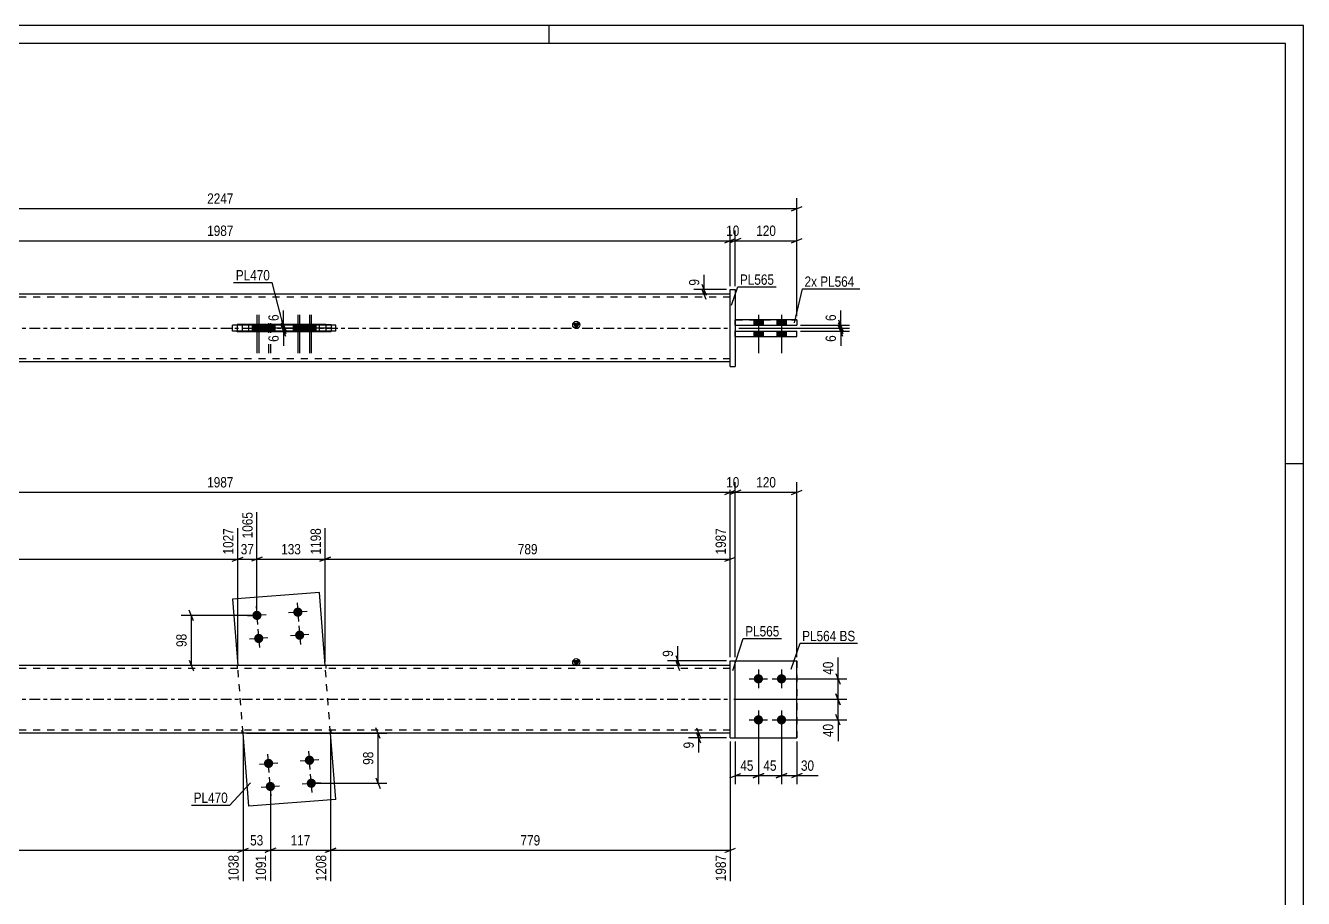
# Model space of a CAD drawing. Header units: millimetres. Extents: x 0 to 594, y 0 to 420.
# Drawn here: x 238.2 to 594, y 177.1 to 420 of the extents above; entities that cross this region are included whole.
import ezdxf

# ---------------------------------------------------------------- set-up
doc = ezdxf.new("R2010")
doc.units = ezdxf.units.MM
doc.linetypes.add('DXK_LINE_DOT2', pattern=[3.9198, 1.9599, -1.9599])
doc.linetypes.add('DXK_LINE_DOT3', pattern=[5.9187, 2.979, -0.9799, 0.9799, -0.9799])
doc.styles.add('Arial Narrow', font='ARIALN.TTF', dxfattribs={"height": 0.2})

# ---------------------------------------------------------------- blocks, each defined once
blk = doc.blocks.new('Unknown-585637034-1129')
at = {"color": 5, "linetype": 'Continuous'}
for p, q in [((594, 420), (0, 420)), ((384, 415), (384, 420)), ((594, 0), (594, 420)), ((589, 415), (5, 415)), ((589, 5), (589, 415)), ((594, 298), (589, 298))]:
    blk.add_line(p, q, dxfattribs=at)
blk = doc.blocks.new('Bolt-585637034-1959 - 1945')
at = {"linetype": 'Continuous'}
for points in [[(303.92, 255.93, -1), (301.36, 255.73, -1)], [(315.32, 256.83, -1), (312.75, 256.62, -1)], [(304.43, 249.52, -1), (301.86, 249.32, -1)], [(315.82, 250.42, -1), (313.26, 250.22, -1)]]:
    blk.add_hatch(color=1, dxfattribs=at).paths.add_polyline_path(points)
at = {"color": 1, "linetype": 'Continuous'}
for p, q in [((302.44, 258.39), (302.84, 253.27)), ((316.6, 256.93), (311.47, 256.52)), ((313.83, 259.29), (314.24, 254.16)), ((305.21, 256.03), (300.08, 255.63)), ((314.34, 252.88), (314.74, 247.75)), ((305.71, 249.62), (300.58, 249.22)), ((302.94, 251.98), (303.35, 246.86)), ((317.1, 250.52), (311.98, 250.11))]:
    blk.add_line(p, q, dxfattribs=at)
blk = doc.blocks.new('Part-585637034-1951 - 1945')
at = {"linetype": 'Continuous'}
blk.add_hatch(color=2, dxfattribs=at).paths.add_polyline_path([(391.55, 241.9), (390.75, 243.3), (392.35, 243.3)])
at = {"color": 2, "linetype": 'Continuous'}
for p, q in [((391.55, 241.9), (390.75, 243.3)), ((390.75, 243.3), (392.35, 243.3)), ((392.35, 243.3), (391.55, 241.9)), ((434.4, 241.9), (150.51, 241.9)), ((434.4, 223.04), (150.51, 223.04))]:
    blk.add_line(p, q, dxfattribs=at)
at = {"color": 7, "linetype": 'DXK_LINE_DOT2'}
for p, q in [((150.51, 241.9), (150.51, 223.04)), ((434.4, 241.04), (150.51, 241.04)), ((297.15, 241.9), (297.15, 241.04)), ((321.86, 241.9), (321.86, 241.04)), ((434.4, 223.04), (434.4, 241.9)), ((434.4, 223.9), (150.51, 223.9)), ((298.56, 223.04), (298.56, 223.9)), ((323.27, 223.04), (323.27, 223.9))]:
    blk.add_line(p, q, dxfattribs=at)
at = {"color": 7, "linetype": 'DXK_LINE_DOT3'}
blk.add_line((150.51, 232.47), (434.4, 232.47), dxfattribs=at)
at = {"color": 2, "linetype": 'Continuous'}
blk.add_circle((391.55, 242.8), 1, dxfattribs=at)
blk = doc.blocks.new('Part-585637034-1956 - 1945')
at = {"color": 2, "linetype": 'Continuous'}
for p, q in [((435.83, 243.18), (452.98, 243.18)), ((452.98, 243.18), (452.98, 243.18)), ((452.98, 221.76), (452.98, 243.18)), ((435.83, 221.76), (452.98, 221.76))]:
    blk.add_line(p, q, dxfattribs=at)
at = {"color": 7, "linetype": 'DXK_LINE_DOT2'}
for p, q in [((435.83, 243.18), (452.98, 243.18)), ((435.83, 221.76), (435.83, 243.18)), ((452.98, 243.18), (452.98, 243.18)), ((435.83, 221.76), (435.83, 221.76)), ((435.83, 221.76), (452.98, 221.76))]:
    blk.add_line(p, q, dxfattribs=at)
blk = doc.blocks.new('Bolt-585637034-1958 - 1945')
at = {"linetype": 'Continuous'}
for points in [[(304.6, 214.52, -1), (307.16, 214.73, -1)], [(315.99, 215.42, -1), (318.56, 215.62, -1)], [(316.5, 209.01, -1), (319.06, 209.21, -1)], [(305.1, 208.12, -1), (307.67, 208.32, -1)]]:
    blk.add_hatch(color=1, dxfattribs=at).paths.add_polyline_path(points)
at = {"color": 1, "linetype": 'Continuous'}
for p, q in [((306.08, 212.06), (305.68, 217.19)), ((317.48, 212.96), (317.07, 218.08)), ((303.32, 214.42), (308.44, 214.83)), ((314.71, 215.32), (319.84, 215.72)), ((306.59, 205.65), (306.18, 210.78)), ((317.98, 206.55), (317.58, 211.67)), ((303.82, 208.01), (308.95, 208.42)), ((315.21, 208.91), (320.34, 209.31))]:
    blk.add_line(p, q, dxfattribs=at)
blk = doc.blocks.new('Bolt-585637034-1961 - 1945')
at = {"linetype": 'Continuous'}
for points in [[(442.26, 239.47), (442.53, 239.44), (442.79, 239.36), (443.02, 239.22), (443.22, 239.04), (443.38, 238.83), (443.48, 238.58), (443.54, 238.32), (443.54, 238.05), (443.48, 237.79), (443.38, 237.54), (443.22, 237.32), (443.02, 237.14), (442.79, 237.01), (442.53, 236.93), (442.26, 236.9), (441.99, 236.93), (441.74, 237.01), (441.51, 237.14), (441.31, 237.32), (441.15, 237.54), (441.04, 237.79), (440.98, 238.05), (440.98, 238.32), (441.04, 238.58), (441.15, 238.83), (441.31, 239.04), (441.51, 239.22), (441.74, 239.36), (441.99, 239.44)], [(448.69, 239.47), (448.96, 239.44), (449.21, 239.36), (449.45, 239.22), (449.65, 239.04), (449.8, 238.83), (449.91, 238.58), (449.97, 238.32), (449.97, 238.05), (449.91, 237.79), (449.8, 237.54), (449.65, 237.32), (449.45, 237.14), (449.21, 237.01), (448.96, 236.93), (448.69, 236.9), (448.42, 236.93), (448.17, 237.01), (447.93, 237.14), (447.74, 237.32), (447.58, 237.54), (447.47, 237.79), (447.41, 238.05), (447.41, 238.32), (447.47, 238.58), (447.58, 238.83), (447.74, 239.04), (447.93, 239.22), (448.17, 239.36), (448.42, 239.44)], [(442.26, 228.04), (442.53, 228.01), (442.79, 227.93), (443.02, 227.8), (443.22, 227.62), (443.38, 227.4), (443.48, 227.15), (443.54, 226.89), (443.54, 226.62), (443.48, 226.36), (443.38, 226.11), (443.22, 225.9), (443.02, 225.72), (442.79, 225.58), (442.53, 225.5), (442.26, 225.47), (441.99, 225.5), (441.74, 225.58), (441.51, 225.72), (441.31, 225.9), (441.15, 226.11), (441.04, 226.36), (440.98, 226.62), (440.98, 226.89), (441.04, 227.15), (441.15, 227.4), (441.31, 227.62), (441.51, 227.8), (441.74, 227.93), (441.99, 228.01)], [(448.69, 228.04), (448.96, 228.01), (449.21, 227.93), (449.45, 227.8), (449.65, 227.62), (449.8, 227.4), (449.91, 227.15), (449.97, 226.89), (449.97, 226.62), (449.91, 226.36), (449.8, 226.11), (449.65, 225.9), (449.45, 225.72), (449.21, 225.58), (448.96, 225.5), (448.69, 225.47), (448.42, 225.5), (448.17, 225.58), (447.93, 225.72), (447.74, 225.9), (447.58, 226.11), (447.47, 226.36), (447.41, 226.62), (447.41, 226.89), (447.47, 227.15), (447.58, 227.4), (447.74, 227.62), (447.93, 227.8), (448.17, 227.93), (448.42, 228.01)]]:
    blk.add_hatch(color=1, dxfattribs=at).paths.add_polyline_path(points)
at = {"color": 1, "linetype": 'Continuous'}
for p, q in [((442.26, 240.76), (442.26, 235.61)), ((448.69, 240.76), (448.69, 235.61)), ((439.69, 238.18), (444.83, 238.18)), ((446.12, 238.18), (451.26, 238.18)), ((442.26, 229.33), (442.26, 224.18)), ((448.69, 229.33), (448.69, 224.18)), ((439.69, 226.76), (444.83, 226.76)), ((446.12, 226.76), (451.26, 226.76))]:
    blk.add_line(p, q, dxfattribs=at)
blk = doc.blocks.new('Part-585637034-1966 - 1945')
at = {"color": 2, "linetype": 'Continuous'}
for p, q in [((320.05, 262.21), (295.84, 260.31)), ((295.84, 260.31), (297.29, 241.9)), ((321.65, 241.9), (320.05, 262.21)), ((300.37, 202.73), (298.77, 223.04)), ((324.58, 204.63), (323.13, 223.04)), ((324.58, 204.63), (300.37, 202.73))]:
    blk.add_line(p, q, dxfattribs=at)
at = {"color": 7, "linetype": 'DXK_LINE_DOT2'}
for p, q in [((298.77, 223.04), (297.29, 241.9)), ((323.13, 223.04), (321.65, 241.9))]:
    blk.add_line(p, q, dxfattribs=at)
blk = doc.blocks.new('Part-585637034-1986 - 1945')
at = {"color": 2, "linetype": 'Continuous'}
for p, q in [((434.4, 243.18), (435.83, 243.18)), ((434.4, 221.76), (434.4, 243.18)), ((435.83, 221.76), (435.83, 243.18)), ((434.4, 221.76), (434.4, 221.76)), ((434.4, 221.76), (435.83, 221.76))]:
    blk.add_line(p, q, dxfattribs=at)
at = {"color": 7, "linetype": 'DXK_LINE_DOT2'}
for p, q in [((434.4, 243.18), (435.83, 243.18)), ((434.4, 221.76), (435.83, 221.76))]:
    blk.add_line(p, q, dxfattribs=at)
blk = doc.blocks.new('Part-585637034-1992 - 1945')
at = {"color": 7, "linetype": 'DXK_LINE_DOT2'}
for p, q in [((435.83, 243.18), (452.98, 243.18)), ((435.83, 221.76), (435.83, 243.18)), ((435.83, 243.18), (452.98, 243.18)), ((452.98, 243.18), (452.98, 243.18)), ((452.98, 243.18), (452.98, 221.76)), ((435.83, 221.76), (435.83, 221.76)), ((435.83, 221.76), (452.98, 221.76)), ((435.83, 221.76), (452.98, 221.76))]:
    blk.add_line(p, q, dxfattribs=at)
blk = doc.blocks.new('Bolt-585637034-2427 - 2414')
at = {"linetype": 'Continuous'}
for points in [[(303.93, 336.64), (301.36, 336.64), (301.36, 334.93), (303.93, 334.93)], [(304.43, 336.64), (301.86, 336.64), (301.86, 334.93), (304.43, 334.93)], [(315.32, 336.64), (312.75, 336.64), (312.75, 334.93), (315.32, 334.93)], [(315.83, 336.64), (313.25, 336.64), (313.25, 334.93), (315.83, 334.93)]]:
    blk.add_hatch(color=1, dxfattribs=at).paths.add_polyline_path(points)
at = {"color": 1, "linetype": 'Continuous'}
for p, q in [((302.64, 339.5), (302.64, 328.78)), ((303.15, 339.5), (303.15, 328.78)), ((314.04, 339.5), (314.04, 328.78)), ((314.54, 339.5), (314.54, 328.78)), ((301.36, 336.64), (301.36, 334.93)), ((301.86, 336.64), (301.86, 334.93)), ((303.93, 336.64), (303.93, 334.93)), ((304.43, 336.64), (304.43, 334.93)), ((312.75, 336.64), (312.75, 334.93)), ((313.25, 336.64), (313.25, 334.93)), ((315.32, 336.64), (315.32, 334.93)), ((315.83, 336.64), (315.83, 334.93))]:
    blk.add_line(p, q, dxfattribs=at)
blk = doc.blocks.new('Part-585637034-2437 - 2414')
at = {"linetype": 'Continuous'}
blk.add_hatch(color=2, dxfattribs=at).paths.add_polyline_path([(391.55, 335.78), (390.75, 337.18), (392.35, 337.18)])
at = {"color": 2, "linetype": 'Continuous'}
for p, q in [((434.4, 345.21), (150.51, 345.21)), ((297.15, 336.78), (297.15, 336.64)), ((321.86, 336.78), (297.15, 336.78)), ((297.15, 334.78), (297.15, 334.93)), ((321.86, 334.78), (297.15, 334.78)), ((298.56, 336.64), (298.56, 336.78)), ((298.56, 334.78), (298.56, 334.93)), ((321.86, 336.78), (321.86, 334.78)), ((391.55, 335.78), (390.75, 337.18)), ((390.75, 337.18), (392.35, 337.18)), ((392.35, 337.18), (391.55, 335.78)), ((434.4, 326.36), (150.51, 326.36))]:
    blk.add_line(p, q, dxfattribs=at)
at = {"color": 7, "linetype": 'DXK_LINE_DOT2'}
for p, q in [((150.51, 326.36), (150.51, 345.21)), ((434.4, 326.36), (434.4, 345.21)), ((434.4, 344.36), (150.51, 344.36)), ((297.15, 336.78), (297.15, 334.93)), ((298.56, 336.78), (298.56, 334.93)), ((321.86, 336.78), (323.27, 336.78)), ((323.27, 334.78), (321.86, 334.78)), ((323.27, 336.78), (323.27, 334.78)), ((434.4, 327.21), (150.51, 327.21))]:
    blk.add_line(p, q, dxfattribs=at)
at = {"color": 7, "linetype": 'DXK_LINE_DOT3'}
blk.add_line((150.51, 335.78), (434.4, 335.78), dxfattribs=at)
at = {"color": 2, "linetype": 'Continuous'}
blk.add_circle((391.55, 336.68), 1, dxfattribs=at)
blk = doc.blocks.new('Part-585637034-2425 - 2414')
at = {"color": 2, "linetype": 'Continuous'}
for p, q in [((434.4, 346.5), (434.4, 346.5)), ((434.4, 325.07), (434.4, 346.5)), ((434.4, 346.5), (435.83, 346.5)), ((435.83, 346.5), (435.83, 346.5)), ((435.83, 346.5), (435.83, 325.07)), ((434.4, 325.07), (435.83, 325.07)), ((434.4, 325.07), (434.4, 325.07)), ((435.83, 325.07), (435.83, 325.07))]:
    blk.add_line(p, q, dxfattribs=at)
at = {"color": 7, "linetype": 'DXK_LINE_DOT2'}
for p, q in [((434.4, 346.5), (434.4, 346.5)), ((434.4, 346.5), (435.83, 346.5)), ((434.4, 325.07), (435.83, 325.07))]:
    blk.add_line(p, q, dxfattribs=at)
blk = doc.blocks.new('Bolt-585637034-2426 - 2414')
at = {"linetype": 'Continuous'}
for points in [[(304.6, 334.93), (307.17, 334.93), (307.17, 336.64), (304.6, 336.64)], [(305.1, 334.93), (307.67, 334.93), (307.67, 336.64), (305.1, 336.64)], [(315.99, 334.93), (318.56, 334.93), (318.56, 336.64), (315.99, 336.64)], [(316.49, 334.93), (319.06, 334.93), (319.06, 336.64), (316.49, 336.64)]]:
    blk.add_hatch(color=1, dxfattribs=at).paths.add_polyline_path(points)
at = {"color": 1, "linetype": 'Continuous'}
for p, q in [((305.88, 339.5), (305.88, 328.78)), ((306.38, 339.5), (306.38, 328.78)), ((317.27, 339.5), (317.27, 328.78)), ((317.78, 339.5), (317.78, 328.78)), ((304.6, 336.64), (304.6, 334.93)), ((305.1, 336.64), (305.1, 334.93)), ((307.17, 336.64), (307.17, 334.93)), ((307.67, 336.64), (307.67, 334.93)), ((315.99, 336.64), (315.99, 334.93)), ((316.49, 336.64), (316.49, 334.93)), ((318.56, 336.64), (318.56, 334.93)), ((319.06, 336.64), (319.06, 334.93))]:
    blk.add_line(p, q, dxfattribs=at)
blk = doc.blocks.new('Part-585637034-2442 - 2414')
at = {"color": 2, "linetype": 'Continuous'}
for p, q in [((435.83, 334.93), (452.98, 334.93)), ((435.83, 333.5), (435.83, 334.93)), ((452.98, 333.5), (452.98, 334.93)), ((435.83, 333.5), (435.83, 333.5)), ((435.83, 333.5), (452.98, 333.5))]:
    blk.add_line(p, q, dxfattribs=at)
at = {"color": 7, "linetype": 'DXK_LINE_DOT2'}
for p, q in [((435.83, 334.93), (452.98, 334.93)), ((435.83, 333.5), (452.98, 333.5))]:
    blk.add_line(p, q, dxfattribs=at)
blk = doc.blocks.new('Part-585637034-2447 - 2414')
at = {"color": 2, "linetype": 'Continuous'}
for p, q in [((452.98, 338.07), (435.83, 338.07)), ((435.83, 336.64), (435.83, 338.07)), ((452.98, 338.07), (452.98, 336.64)), ((435.83, 336.64), (435.83, 336.64)), ((435.83, 336.64), (452.98, 336.64))]:
    blk.add_line(p, q, dxfattribs=at)
at = {"color": 7, "linetype": 'DXK_LINE_DOT2'}
for p, q in [((435.83, 338.07), (435.83, 338.07)), ((435.83, 338.07), (452.98, 338.07)), ((452.98, 338.07), (452.98, 338.07)), ((435.83, 336.64), (452.98, 336.64))]:
    blk.add_line(p, q, dxfattribs=at)
blk = doc.blocks.new('Part-585637034-2462 - 2414')
at = {"color": 2, "linetype": 'Continuous'}
for p, q in [((295.84, 334.93), (295.84, 336.64)), ((321.86, 336.64), (295.84, 336.64)), ((321.86, 334.93), (295.84, 334.93)), ((320.05, 334.93), (320.05, 336.64))]:
    blk.add_line(p, q, dxfattribs=at)
at = {"color": 7, "linetype": 'DXK_LINE_DOT2'}
for p, q in [((300.37, 334.93), (300.37, 336.64)), ((324.58, 336.64), (321.86, 336.64)), ((324.58, 334.93), (321.86, 334.93)), ((324.58, 334.93), (324.58, 336.64))]:
    blk.add_line(p, q, dxfattribs=at)
blk = doc.blocks.new('Bolt-585637034-2464 - 2414')
at = {"linetype": 'Continuous'}
for points in [[(443.55, 338.07), (440.98, 338.07), (440.98, 336.64), (443.55, 336.64)], [(443.55, 338.07), (440.98, 338.07), (440.98, 336.64), (443.55, 336.64)], [(449.98, 338.07), (447.4, 338.07), (447.4, 336.64), (449.98, 336.64)], [(449.98, 338.07), (447.4, 338.07), (447.4, 336.64), (449.98, 336.64)], [(443.55, 334.93), (440.98, 334.93), (440.98, 333.5), (443.55, 333.5)], [(443.55, 334.93), (440.98, 334.93), (440.98, 333.5), (443.55, 333.5)], [(449.98, 334.93), (447.4, 334.93), (447.4, 333.5), (449.98, 333.5)], [(449.98, 334.93), (447.4, 334.93), (447.4, 333.5), (449.98, 333.5)]]:
    blk.add_hatch(color=1, dxfattribs=at).paths.add_polyline_path(points)
at = {"color": 1, "linetype": 'Continuous'}
for p, q in [((440.98, 338.07), (440.98, 336.64)), ((440.98, 338.07), (440.98, 336.64)), ((442.26, 339.5), (442.26, 328.78)), ((442.26, 339.5), (442.26, 328.78)), ((443.55, 338.07), (443.55, 336.64)), ((443.55, 338.07), (443.55, 336.64)), ((447.4, 338.07), (447.4, 336.64)), ((447.4, 338.07), (447.4, 336.64)), ((448.69, 339.5), (448.69, 328.78)), ((448.69, 339.5), (448.69, 328.78)), ((449.98, 338.07), (449.98, 336.64)), ((449.98, 338.07), (449.98, 336.64)), ((440.98, 334.93), (440.98, 333.5)), ((440.98, 334.93), (440.98, 333.5)), ((443.55, 334.93), (443.55, 333.5)), ((443.55, 334.93), (443.55, 333.5)), ((447.4, 334.93), (447.4, 333.5)), ((447.4, 334.93), (447.4, 333.5)), ((449.98, 334.93), (449.98, 333.5)), ((449.98, 334.93), (449.98, 333.5))]:
    blk.add_line(p, q, dxfattribs=at)
blk = doc.blocks.new('StraightDimension-585637034-4533 - 1945')
at = {"color": 7, "linetype": 'Continuous'}
for p, q in [((298.77, 222.04), (298.77, 181.85)), ((306.38, 207.22), (306.38, 181.85)), ((297.27, 189.86), (300.27, 191.06)), ((298.77, 190.46), (306.38, 190.46)), ((307.88, 191.06), (304.88, 189.86))]:
    blk.add_line(p, q, dxfattribs=at)
at = {"color": 0}
blk.add_wipeout([(305.01, 191.21), (305.01, 195.41), (300.15, 195.41), (300.15, 191.21)], dxfattribs=at)
at = {"color": 3, "style": 'Arial Narrow'}
blk.add_text('53', height=2.863, dxfattribs=at).set_placement((300.75, 191.81))
at = {"color": 0, "linetype": 'Continuous'}
blk.add_wipeout([(305.78, 189.76), (301.58, 189.76), (301.58, 181.25), (305.78, 181.25)], dxfattribs=at)
at = {"color": 3, "linetype": 'Continuous', "style": 'Arial Narrow'}
blk.add_text('1091', height=2.863, rotation=90.0002, dxfattribs=at).set_placement((305.18, 181.85))
blk = doc.blocks.new('StraightDimension-585637034-2198 - 1945')
at = {"color": 7, "linetype": 'Continuous'}
for p, q in [((448.69, 225.76), (448.69, 208.84)), ((452.98, 220.76), (452.98, 208.84)), ((447.19, 210.64), (450.19, 211.84)), ((448.69, 211.24), (452.98, 211.24)), ((454.48, 211.84), (451.48, 210.64))]:
    blk.add_line(p, q, dxfattribs=at)
at = {"color": 0}
blk.add_wipeout([(458.36, 211.99), (458.36, 216.19), (453.5, 216.19), (453.5, 211.99)], dxfattribs=at)
at = {"color": 7, "linetype": 'Continuous'}
blk.add_line((452.98, 211.24), (458.88, 211.24), dxfattribs=at)
blk.add_line((452.98, 211.24), (458.88, 211.24), dxfattribs=at)
at = {"color": 3, "style": 'Arial Narrow'}
blk.add_text('30', height=2.863, dxfattribs=at).set_placement((454.1, 212.59))
blk = doc.blocks.new('StraightDimension-585637034-4397 - 1945')
at = {"color": 7, "linetype": 'Continuous'}
for p, q in [((321.65, 242.9), (321.65, 280.09)), ((434.4, 244.18), (434.4, 280.09)), ((323.15, 272.08), (320.15, 270.88)), ((321.65, 271.48), (434.4, 271.48)), ((432.9, 270.88), (435.9, 272.08))]:
    blk.add_line(p, q, dxfattribs=at)
at = {"color": 0, "linetype": 'Continuous'}
blk.add_wipeout([(433.8, 280.69), (429.6, 280.69), (429.6, 272.18), (433.8, 272.18)], dxfattribs=at)
at = {"color": 0}
blk.add_wipeout([(381.37, 272.23), (381.37, 276.43), (374.69, 276.43), (374.69, 272.23)], dxfattribs=at)
at = {"color": 3, "linetype": 'Continuous', "style": 'Arial Narrow'}
blk.add_text('1987', height=2.863, rotation=90.0002, dxfattribs=at).set_placement((433.2, 272.78))
at = {"color": 3, "style": 'Arial Narrow'}
blk.add_text('789', height=2.863, dxfattribs=at).set_placement((375.29, 272.83))
blk = doc.blocks.new('StraightDimension-585637034-2221 - 1945')
at = {"color": 7, "linetype": 'Continuous'}
for p, q in [((442.26, 225.76), (442.26, 208.84)), ((435.83, 220.76), (435.83, 208.84)), ((434.33, 210.64), (437.33, 211.84)), ((435.83, 211.24), (442.26, 211.24)), ((443.76, 211.84), (440.76, 210.64))]:
    blk.add_line(p, q, dxfattribs=at)
at = {"color": 0}
blk.add_wipeout([(441.48, 211.99), (441.48, 216.19), (436.62, 216.19), (436.62, 211.99)], dxfattribs=at)
at = {"color": 3, "style": 'Arial Narrow'}
blk.add_text('45', height=2.863, dxfattribs=at).set_placement((437.22, 212.59))
blk = doc.blocks.new('StraightDimension-585637034-2211 - 1945')
at = {"color": 7, "linetype": 'Continuous'}
for p, q in [((442.26, 225.76), (442.26, 208.84)), ((448.69, 225.76), (448.69, 208.84)), ((440.76, 210.64), (443.76, 211.84)), ((442.26, 211.24), (448.69, 211.24)), ((450.19, 211.84), (447.19, 210.64))]:
    blk.add_line(p, q, dxfattribs=at)
at = {"color": 0}
blk.add_wipeout([(447.9, 211.99), (447.9, 216.19), (443.05, 216.19), (443.05, 211.99)], dxfattribs=at)
at = {"color": 3, "style": 'Arial Narrow'}
blk.add_text('45', height=2.863, dxfattribs=at).set_placement((443.65, 212.59))
blk = doc.blocks.new('StraightDimension-585637034-2305 - 1945')
at = {"color": 7, "linetype": 'Continuous'}
for p, q in [((433.4, 243.18), (416.98, 243.18)), ((419.23, 244.68), (420.43, 241.68)), ((420.43, 240.4), (419.23, 243.4)), ((419.83, 241.9), (419.83, 243.18)), ((433.4, 241.9), (416.98, 241.9))]:
    blk.add_line(p, q, dxfattribs=at)
at = {"color": 0}
blk.add_wipeout([(419.08, 246.74), (414.88, 246.74), (414.88, 243.71), (419.08, 243.71)], dxfattribs=at)
at = {"color": 7, "linetype": 'Continuous'}
blk.add_line((419.83, 243.18), (419.83, 247.26), dxfattribs=at)
blk.add_line((419.83, 243.18), (419.83, 247.26), dxfattribs=at)
at = {"color": 3, "style": 'Arial Narrow'}
blk.add_text('9', height=2.86, rotation=90.0002, dxfattribs=at).set_placement((418.48, 244.31))
blk = doc.blocks.new('StraightDimension-585637034-2189 - 1945')
at = {"color": 7, "linetype": 'Continuous'}
for p, q in [((425.01, 224.54), (426.21, 221.54)), ((433.4, 223.04), (422.76, 223.04)), ((433.4, 221.76), (422.76, 221.76)), ((426.21, 220.26), (425.01, 223.26)), ((425.61, 221.76), (425.61, 223.04))]:
    blk.add_line(p, q, dxfattribs=at)
at = {"color": 0}
blk.add_wipeout([(424.86, 221.23), (420.66, 221.23), (420.66, 218.2), (424.86, 218.2)], dxfattribs=at)
at = {"color": 7, "linetype": 'Continuous'}
blk.add_line((425.61, 221.76), (425.61, 217.68), dxfattribs=at)
blk.add_line((425.61, 221.76), (425.61, 217.68), dxfattribs=at)
at = {"color": 3, "style": 'Arial Narrow'}
blk.add_text('9', height=2.86, rotation=90.0002, dxfattribs=at).set_placement((424.26, 218.8))
blk = doc.blocks.new('StraightDimension-585637034-4400 - 1945')
at = {"color": 7, "linetype": 'Continuous'}
for p, q in [((297.29, 242.9), (297.29, 280.09)), ((150.51, 242.9), (150.51, 274.6)), ((152.01, 272.08), (149.01, 270.88)), ((150.51, 271.48), (297.29, 271.48)), ((295.79, 270.88), (298.79, 272.08))]:
    blk.add_line(p, q, dxfattribs=at)
at = {"color": 0, "linetype": 'Continuous'}
for points in [[(296.69, 280.69), (292.49, 280.69), (292.49, 272.18), (296.69, 272.18)], [(149.91, 275.2), (145.71, 275.2), (145.71, 272.18), (149.91, 272.18)]]:
    blk.add_wipeout(points, dxfattribs=at)
at = {"color": 0}
blk.add_wipeout([(228.16, 272.23), (228.16, 276.43), (219.64, 276.43), (219.64, 272.23)], dxfattribs=at)
at = {"color": 3, "linetype": 'Continuous', "style": 'Arial Narrow'}
for s, height, p in [('1027', 2.863, (296.09, 272.78)), ('0', 2.86, (149.31, 272.78))]:
    blk.add_text(s, height=height, rotation=90.0002, dxfattribs=at).set_placement(p)
at = {"color": 3, "style": 'Arial Narrow'}
blk.add_text('1027', height=2.863, dxfattribs=at).set_placement((220.24, 272.83))
blk = doc.blocks.new('StraightDimension-585637034-2238 - 1945')
at = {"color": 7, "linetype": 'Continuous'}
for p, q in [((336.99, 221.54), (335.79, 224.54)), ((299.77, 223.04), (338.79, 223.04)), ((336.39, 209.11), (336.39, 223.04)), ((335.79, 210.61), (336.99, 207.61)), ((318.78, 209.11), (338.79, 209.11))]:
    blk.add_line(p, q, dxfattribs=at)
at = {"color": 0}
blk.add_wipeout([(335.64, 218.5), (331.44, 218.5), (331.44, 213.65), (335.64, 213.65)], dxfattribs=at)
at = {"color": 3, "style": 'Arial Narrow'}
blk.add_text('98', height=2.863, rotation=90.0002, dxfattribs=at).set_placement((335.04, 214.25))
blk = doc.blocks.new('StraightDimension-585637034-2255 - 1945')
at = {"color": 7, "linetype": 'Continuous'}
for p, q in [((435.4, 232.47), (466.84, 232.47)), ((463.84, 233.97), (465.04, 230.97)), ((464.44, 226.76), (464.44, 232.47)), ((465.04, 225.26), (463.84, 228.26)), ((449.69, 226.76), (466.84, 226.76))]:
    blk.add_line(p, q, dxfattribs=at)
at = {"color": 0}
blk.add_wipeout([(463.69, 226.23), (459.49, 226.23), (459.49, 221.37), (463.69, 221.37)], dxfattribs=at)
at = {"color": 7, "linetype": 'Continuous'}
blk.add_line((464.44, 226.76), (464.44, 220.85), dxfattribs=at)
blk.add_line((464.44, 226.76), (464.44, 220.85), dxfattribs=at)
at = {"color": 3, "style": 'Arial Narrow'}
blk.add_text('40', height=2.863, rotation=90.0002, dxfattribs=at).set_placement((463.09, 221.97))
blk = doc.blocks.new('StraightDimension-585637034-2268 - 1945')
at = {"color": 7, "linetype": 'Continuous'}
for p, q in [((463.84, 239.68), (465.04, 236.68)), ((449.69, 238.18), (466.84, 238.18)), ((464.44, 232.47), (464.44, 238.18)), ((435.4, 232.47), (466.84, 232.47)), ((465.04, 230.97), (463.84, 233.97))]:
    blk.add_line(p, q, dxfattribs=at)
at = {"color": 0}
blk.add_wipeout([(463.69, 243.57), (459.49, 243.57), (459.49, 238.71), (463.69, 238.71)], dxfattribs=at)
at = {"color": 7, "linetype": 'Continuous'}
blk.add_line((464.44, 238.18), (464.44, 244.09), dxfattribs=at)
blk.add_line((464.44, 238.18), (464.44, 244.09), dxfattribs=at)
at = {"color": 3, "style": 'Arial Narrow'}
blk.add_text('40', height=2.863, rotation=90.0002, dxfattribs=at).set_placement((463.09, 239.31))
blk = doc.blocks.new('StraightDimension-585637034-2282 - 1945')
at = {"color": 7, "linetype": 'Continuous'}
for p, q in [((285.01, 254.33), (283.81, 257.33)), ((301.64, 255.83), (281.56, 255.83)), ((284.41, 241.9), (284.41, 255.83)), ((283.81, 243.4), (285.01, 240.4)), ((320.65, 241.9), (281.56, 241.9))]:
    blk.add_line(p, q, dxfattribs=at)
at = {"color": 0}
blk.add_wipeout([(283.66, 251.29), (279.46, 251.29), (279.46, 246.44), (283.66, 246.44)], dxfattribs=at)
at = {"color": 3, "style": 'Arial Narrow'}
blk.add_text('98', height=2.863, rotation=90.0002, dxfattribs=at).set_placement((283.06, 247.04))
blk = doc.blocks.new('StraightDimension-585637034-2351 - 1945')
at = {"color": 7, "linetype": 'Continuous'}
for p, q in [((150.51, 244.18), (150.51, 292.95)), ((434.4, 244.18), (434.4, 292.95)), ((152.01, 290.7), (149.01, 289.5)), ((150.51, 290.1), (434.4, 290.1)), ((432.9, 289.5), (435.9, 290.7))]:
    blk.add_line(p, q, dxfattribs=at)
at = {"color": 0}
blk.add_wipeout([(296.71, 290.85), (296.71, 295.05), (288.2, 295.05), (288.2, 290.85)], dxfattribs=at)
at = {"color": 3, "style": 'Arial Narrow'}
blk.add_text('1987', height=2.863, dxfattribs=at).set_placement((288.8, 291.45))
blk = doc.blocks.new('StraightDimension-585637034-2360 - 1945')
at = {"color": 7, "linetype": 'Continuous'}
for p, q in [((434.4, 244.18), (434.4, 292.95)), ((435.83, 244.18), (435.83, 292.95)), ((432.9, 289.5), (435.9, 290.7)), ((437.33, 290.7), (434.33, 289.5)), ((434.4, 290.1), (435.83, 290.1))]:
    blk.add_line(p, q, dxfattribs=at)
at = {"color": 0}
blk.add_wipeout([(437.55, 290.85), (437.55, 295.05), (432.69, 295.05), (432.69, 290.85)], dxfattribs=at)
at = {"color": 3, "style": 'Arial Narrow'}
blk.add_text('10', height=2.863, dxfattribs=at).set_placement((433.29, 291.45))
blk = doc.blocks.new('StraightDimension-585637034-2377 - 1945')
at = {"color": 7, "linetype": 'Continuous'}
for p, q in [((435.83, 244.18), (435.83, 292.95)), ((452.98, 244.18), (452.98, 292.95)), ((437.33, 290.7), (434.33, 289.5)), ((435.83, 290.1), (452.98, 290.1)), ((451.48, 289.5), (454.48, 290.7))]:
    blk.add_line(p, q, dxfattribs=at)
at = {"color": 0}
blk.add_wipeout([(447.75, 290.85), (447.75, 295.05), (441.06, 295.05), (441.06, 290.85)], dxfattribs=at)
at = {"color": 3, "style": 'Arial Narrow'}
blk.add_text('120', height=2.863, dxfattribs=at).set_placement((441.66, 291.45))
blk = doc.blocks.new('StraightDimension-585637034-4398 - 1945')
at = {"color": 7, "linetype": 'Continuous'}
for p, q in [((302.64, 256.83), (302.64, 284.59)), ((321.65, 242.9), (321.65, 280.09)), ((304.14, 272.08), (301.14, 270.88)), ((302.64, 271.48), (321.65, 271.48)), ((320.15, 270.88), (323.15, 272.08))]:
    blk.add_line(p, q, dxfattribs=at)
at = {"color": 0}
blk.add_wipeout([(315.49, 272.23), (315.49, 276.43), (308.8, 276.43), (308.8, 272.23)], dxfattribs=at)
at = {"color": 3, "style": 'Arial Narrow'}
blk.add_text('133', height=2.863, dxfattribs=at).set_placement((309.4, 272.83))
at = {"color": 0, "linetype": 'Continuous'}
blk.add_wipeout([(321.05, 280.69), (316.85, 280.69), (316.85, 272.18), (321.05, 272.18)], dxfattribs=at)
at = {"color": 3, "linetype": 'Continuous', "style": 'Arial Narrow'}
blk.add_text('1198', height=2.863, rotation=90.0002, dxfattribs=at).set_placement((320.45, 272.78))
blk = doc.blocks.new('StraightDimension-585637034-4399 - 1945')
at = {"color": 7, "linetype": 'Continuous'}
for p, q in [((302.64, 256.83), (302.64, 284.59)), ((297.29, 242.9), (297.29, 280.09)), ((295.79, 270.88), (298.79, 272.08)), ((297.29, 271.48), (302.64, 271.48)), ((304.14, 272.08), (301.14, 270.88))]:
    blk.add_line(p, q, dxfattribs=at)
at = {"color": 0}
blk.add_wipeout([(302.39, 272.23), (302.39, 276.43), (297.54, 276.43), (297.54, 272.23)], dxfattribs=at)
at = {"color": 0, "linetype": 'Continuous'}
blk.add_wipeout([(302.04, 285.19), (297.84, 285.19), (297.84, 276.68), (302.04, 276.68)], dxfattribs=at)
at = {"color": 3, "linetype": 'Continuous', "style": 'Arial Narrow'}
blk.add_text('1065', height=2.863, rotation=90.0002, dxfattribs=at).set_placement((301.44, 277.28))
at = {"color": 3, "style": 'Arial Narrow'}
blk.add_text('37', height=2.863, dxfattribs=at).set_placement((298.14, 272.83))
blk = doc.blocks.new('StraightDimension-585637034-4531 - 1945')
at = {"color": 7, "linetype": 'Continuous'}
for p, q in [((323.13, 222.04), (323.13, 181.85)), ((434.4, 220.76), (434.4, 181.85)), ((324.63, 191.06), (321.63, 189.86)), ((323.13, 190.46), (434.4, 190.46)), ((432.9, 189.86), (435.9, 191.06))]:
    blk.add_line(p, q, dxfattribs=at)
at = {"color": 0}
blk.add_wipeout([(382.11, 191.21), (382.11, 195.41), (375.43, 195.41), (375.43, 191.21)], dxfattribs=at)
at = {"color": 0, "linetype": 'Continuous'}
blk.add_wipeout([(433.8, 189.76), (429.6, 189.76), (429.6, 181.25), (433.8, 181.25)], dxfattribs=at)
at = {"color": 3, "style": 'Arial Narrow'}
blk.add_text('779', height=2.863, dxfattribs=at).set_placement((376.03, 191.81))
at = {"color": 3, "linetype": 'Continuous', "style": 'Arial Narrow'}
blk.add_text('1987', height=2.863, rotation=90.0002, dxfattribs=at).set_placement((433.2, 181.85))
blk = doc.blocks.new('StraightDimension-585637034-4532 - 1945')
at = {"color": 7, "linetype": 'Continuous'}
for p, q in [((323.13, 222.04), (323.13, 181.85)), ((306.38, 207.22), (306.38, 181.85)), ((307.88, 191.06), (304.88, 189.86)), ((306.38, 190.46), (323.13, 190.46)), ((321.63, 189.86), (324.63, 191.06))]:
    blk.add_line(p, q, dxfattribs=at)
at = {"color": 0}
blk.add_wipeout([(318.1, 191.21), (318.1, 195.41), (311.42, 195.41), (311.42, 191.21)], dxfattribs=at)
at = {"color": 3, "style": 'Arial Narrow'}
blk.add_text('117', height=2.863, dxfattribs=at).set_placement((312.02, 191.81))
at = {"color": 0, "linetype": 'Continuous'}
blk.add_wipeout([(322.53, 189.76), (318.33, 189.76), (318.33, 181.25), (322.53, 181.25)], dxfattribs=at)
at = {"color": 3, "linetype": 'Continuous', "style": 'Arial Narrow'}
blk.add_text('1208', height=2.863, rotation=90.0002, dxfattribs=at).set_placement((321.93, 181.85))
blk = doc.blocks.new('StraightDimension-585637034-4534 - 1945')
at = {"color": 7, "linetype": 'Continuous'}
for p, q in [((150.51, 220.76), (150.51, 187.34)), ((298.77, 222.04), (298.77, 181.85)), ((152.01, 191.06), (149.01, 189.86)), ((150.51, 190.46), (298.77, 190.46)), ((297.27, 189.86), (300.27, 191.06))]:
    blk.add_line(p, q, dxfattribs=at)
at = {"color": 0}
blk.add_wipeout([(228.9, 191.21), (228.9, 195.41), (220.38, 195.41), (220.38, 191.21)], dxfattribs=at)
at = {"color": 0, "linetype": 'Continuous'}
for points in [[(149.91, 189.76), (145.71, 189.76), (145.71, 186.74), (149.91, 186.74)], [(298.17, 189.76), (293.97, 189.76), (293.97, 181.25), (298.17, 181.25)]]:
    blk.add_wipeout(points, dxfattribs=at)
at = {"color": 3, "style": 'Arial Narrow'}
blk.add_text('1038', height=2.863, dxfattribs=at).set_placement((220.98, 191.81))
at = {"color": 3, "linetype": 'Continuous', "style": 'Arial Narrow'}
for s, height, p in [('0', 2.86, (149.31, 187.34)), ('1038', 2.863, (297.57, 181.85))]:
    blk.add_text(s, height=height, rotation=90.0002, dxfattribs=at).set_placement(p)
blk = doc.blocks.new('StraightDimension-585637034-2570 - 2414')
at = {"color": 7, "linetype": 'Continuous'}
for p, q in [((434.4, 347.5), (434.4, 362.96)), ((435.83, 347.5), (435.83, 362.96)), ((432.9, 359.51), (435.9, 360.71)), ((437.33, 360.71), (434.33, 359.51)), ((434.4, 360.11), (435.83, 360.11))]:
    blk.add_line(p, q, dxfattribs=at)
at = {"color": 0}
blk.add_wipeout([(437.55, 360.86), (437.55, 365.06), (432.69, 365.06), (432.69, 360.86)], dxfattribs=at)
at = {"color": 3, "style": 'Arial Narrow'}
blk.add_text('10', height=2.863, dxfattribs=at).set_placement((433.29, 361.46))
blk = doc.blocks.new('StraightDimension-585637034-2591 - 2414')
at = {"color": 7, "linetype": 'Continuous'}
for p, q in [((433.4, 346.5), (424.3, 346.5)), ((433.4, 345.21), (424.3, 345.21)), ((426.55, 348), (427.75, 345)), ((427.75, 343.71), (426.55, 346.71)), ((427.15, 345.21), (427.15, 346.5))]:
    blk.add_line(p, q, dxfattribs=at)
at = {"color": 0}
blk.add_wipeout([(426.4, 350.05), (422.2, 350.05), (422.2, 347.02), (426.4, 347.02)], dxfattribs=at)
at = {"color": 7, "linetype": 'Continuous'}
blk.add_line((427.15, 346.5), (427.15, 350.58), dxfattribs=at)
blk.add_line((427.15, 346.5), (427.15, 350.58), dxfattribs=at)
at = {"color": 3, "style": 'Arial Narrow'}
blk.add_text('9', height=2.86, rotation=90.0002, dxfattribs=at).set_placement((425.8, 347.62))
blk = doc.blocks.new('StraightDimension-585637034-2580 - 2414')
at = {"color": 7, "linetype": 'Continuous'}
for p, q in [((435.83, 347.5), (435.83, 362.96)), ((452.98, 339.07), (452.98, 362.96)), ((437.33, 360.71), (434.33, 359.51)), ((435.83, 360.11), (452.98, 360.11)), ((451.48, 359.51), (454.48, 360.71))]:
    blk.add_line(p, q, dxfattribs=at)
at = {"color": 0}
blk.add_wipeout([(447.75, 360.86), (447.75, 365.06), (441.06, 365.06), (441.06, 360.86)], dxfattribs=at)
at = {"color": 3, "style": 'Arial Narrow'}
blk.add_text('120', height=2.863, dxfattribs=at).set_placement((441.66, 361.46))
blk = doc.blocks.new('StraightDimension-585637034-2520 - 2414')
at = {"color": 7, "linetype": 'Continuous'}
for p, q in [((309.45, 338.14), (310.65, 335.14)), ((323.58, 336.64), (307.2, 336.64)), ((323.58, 335.78), (307.2, 335.78)), ((310.65, 334.28), (309.45, 337.28)), ((310.05, 335.78), (310.05, 336.64))]:
    blk.add_line(p, q, dxfattribs=at)
at = {"color": 0}
blk.add_wipeout([(309.3, 340.19), (305.1, 340.19), (305.1, 337.17), (309.3, 337.17)], dxfattribs=at)
at = {"color": 7, "linetype": 'Continuous'}
blk.add_line((310.05, 336.64), (310.05, 340.72), dxfattribs=at)
blk.add_line((310.05, 336.64), (310.05, 340.72), dxfattribs=at)
at = {"color": 3, "style": 'Arial Narrow'}
blk.add_text('6', height=2.86, rotation=90.0002, dxfattribs=at).set_placement((308.7, 337.77))
blk = doc.blocks.new('StraightDimension-585637034-2524 - 2414')
at = {"color": 7, "linetype": 'Continuous'}
for p, q in [((323.58, 335.78), (307.2, 335.78)), ((323.58, 334.93), (307.2, 334.93)), ((309.45, 337.28), (310.65, 334.28)), ((310.65, 333.43), (309.45, 336.43)), ((310.05, 334.93), (310.05, 335.78))]:
    blk.add_line(p, q, dxfattribs=at)
at = {"color": 0}
blk.add_wipeout([(309.3, 334.4), (305.1, 334.4), (305.1, 331.37), (309.3, 331.37)], dxfattribs=at)
at = {"color": 7, "linetype": 'Continuous'}
blk.add_line((310.05, 334.93), (310.05, 330.85), dxfattribs=at)
blk.add_line((310.05, 334.93), (310.05, 330.85), dxfattribs=at)
at = {"color": 3, "style": 'Arial Narrow'}
blk.add_text('6', height=2.86, rotation=90.0002, dxfattribs=at).set_placement((308.7, 331.97))
blk = doc.blocks.new('StraightDimension-585637034-2529 - 2414')
at = {"color": 7, "linetype": 'Continuous'}
for p, q in [((131.94, 339.07), (131.94, 371.92)), ((452.98, 339.07), (452.98, 371.92)), ((133.44, 369.67), (130.44, 368.47)), ((131.94, 369.07), (452.98, 369.07)), ((451.48, 368.47), (454.48, 369.67))]:
    blk.add_line(p, q, dxfattribs=at)
at = {"color": 0}
blk.add_wipeout([(296.71, 369.82), (296.71, 374.02), (288.2, 374.02), (288.2, 369.82)], dxfattribs=at)
at = {"color": 3, "style": 'Arial Narrow'}
blk.add_text('2247', height=2.863, dxfattribs=at).set_placement((288.8, 370.42))
blk = doc.blocks.new('StraightDimension-585637034-2560 - 2414')
at = {"color": 7, "linetype": 'Continuous'}
for p, q in [((150.51, 347.5), (150.51, 362.96)), ((434.4, 347.5), (434.4, 362.96)), ((152.01, 360.71), (149.01, 359.51)), ((150.51, 360.11), (434.4, 360.11)), ((432.9, 359.51), (435.9, 360.71))]:
    blk.add_line(p, q, dxfattribs=at)
at = {"color": 0}
blk.add_wipeout([(296.71, 360.86), (296.71, 365.06), (288.2, 365.06), (288.2, 360.86)], dxfattribs=at)
at = {"color": 3, "style": 'Arial Narrow'}
blk.add_text('1987', height=2.863, dxfattribs=at).set_placement((288.8, 361.46))
blk = doc.blocks.new('StraightDimension-585637034-2602 - 2414')
at = {"color": 7, "linetype": 'Continuous'}
for p, q in [((464.58, 338.14), (465.78, 335.14)), ((436.83, 335.78), (467.58, 335.78)), ((453.98, 336.64), (467.58, 336.64)), ((465.78, 334.28), (464.58, 337.28)), ((465.18, 335.78), (465.18, 336.64))]:
    blk.add_line(p, q, dxfattribs=at)
at = {"color": 0}
blk.add_wipeout([(464.43, 340.19), (460.23, 340.19), (460.23, 337.17), (464.43, 337.17)], dxfattribs=at)
at = {"color": 7, "linetype": 'Continuous'}
blk.add_line((465.18, 336.64), (465.18, 340.72), dxfattribs=at)
blk.add_line((465.18, 336.64), (465.18, 340.72), dxfattribs=at)
at = {"color": 3, "style": 'Arial Narrow'}
blk.add_text('6', height=2.86, rotation=90.0002, dxfattribs=at).set_placement((463.83, 337.77))
blk = doc.blocks.new('StraightDimension-585637034-2611 - 2414')
at = {"color": 7, "linetype": 'Continuous'}
for p, q in [((436.83, 335.78), (467.58, 335.78)), ((453.98, 334.93), (467.58, 334.93)), ((464.58, 337.28), (465.78, 334.28)), ((465.78, 333.43), (464.58, 336.43)), ((465.18, 334.93), (465.18, 335.78))]:
    blk.add_line(p, q, dxfattribs=at)
at = {"color": 0}
blk.add_wipeout([(464.43, 334.4), (460.23, 334.4), (460.23, 331.37), (464.43, 331.37)], dxfattribs=at)
at = {"color": 7, "linetype": 'Continuous'}
blk.add_line((465.18, 334.93), (465.18, 330.85), dxfattribs=at)
blk.add_line((465.18, 334.93), (465.18, 330.85), dxfattribs=at)
at = {"color": 3, "style": 'Arial Narrow'}
blk.add_text('6', height=2.86, rotation=90.0002, dxfattribs=at).set_placement((463.83, 331.97))
blk = doc.blocks.new('MarkSet-585637034-2399 - 1945')
at = {"color": 0}
blk.add_wipeout([(463.94, 248.66), (463.94, 251.66), (454.44, 251.66), (454.44, 248.66)], dxfattribs=at)
blk.add_wipeout([(463.94, 248.66), (463.94, 251.66), (454.44, 251.66), (454.44, 248.66)], dxfattribs=at)
at = {"color": 30, "linetype": 'Continuous'}
blk.add_line((451.34, 240.83), (453.84, 248.06), dxfattribs=at)
at = {"color": 0}
blk.add_wipeout([(469.23, 248.66), (469.23, 251.66), (464.84, 251.66), (464.84, 248.66)], dxfattribs=at)
blk.add_wipeout([(469.23, 248.66), (469.23, 251.66), (464.84, 251.66), (464.84, 248.66)], dxfattribs=at)
at = {"color": 30, "linetype": 'Continuous'}
blk.add_line((453.84, 248.06), (469.83, 248.06), dxfattribs=at)
at = {"color": 3, "style": 'Arial Narrow'}
for s, p in [('PL564', (454.44, 248.66)), ('BS', (464.84, 248.66))]:
    blk.add_text(s, height=2.863, dxfattribs=at).set_placement(p)
blk = doc.blocks.new('Mark-585637034-1962 - 1945')
at = {"color": 0}
blk.add_wipeout([(294.53, 203.65), (294.53, 206.65), (285.03, 206.65), (285.03, 203.65)], dxfattribs=at)
blk.add_wipeout([(294.53, 203.65), (294.53, 206.65), (285.03, 206.65), (285.03, 203.65)], dxfattribs=at)
at = {"color": 30, "linetype": 'Continuous'}
for p in [(300.85, 209.22), (284.43, 203.05)]:
    blk.add_line(p, (295.13, 203.05), dxfattribs=at)
at = {"color": 3, "style": 'Arial Narrow'}
blk.add_text('PL470', height=2.863, dxfattribs=at).set_placement((285.03, 203.65))
blk = doc.blocks.new('Mark-585637034-1982 - 1945')
at = {"color": 0}
blk.add_wipeout([(448.1, 249.98), (448.1, 252.98), (438.59, 252.98), (438.59, 249.98)], dxfattribs=at)
blk.add_wipeout([(448.1, 249.98), (448.1, 252.98), (438.59, 252.98), (438.59, 249.98)], dxfattribs=at)
at = {"color": 30, "linetype": 'Continuous'}
for p, q in [((435.14, 240.5), (437.99, 249.38)), ((437.99, 249.38), (448.7, 249.38))]:
    blk.add_line(p, q, dxfattribs=at)
at = {"color": 3, "style": 'Arial Narrow'}
blk.add_text('PL565', height=2.863, dxfattribs=at).set_placement((438.59, 249.98))
blk = doc.blocks.new('Mark-585637034-2421 - 2414')
at = {"color": 0}
blk.add_wipeout([(446.61, 347.86), (446.61, 350.86), (437.11, 350.86), (437.11, 347.86)], dxfattribs=at)
blk.add_wipeout([(446.61, 347.86), (446.61, 350.86), (437.11, 350.86), (437.11, 347.86)], dxfattribs=at)
at = {"color": 30, "linetype": 'Continuous'}
for p, q in [((434.73, 342.18), (436.51, 347.26)), ((436.51, 347.26), (447.21, 347.26))]:
    blk.add_line(p, q, dxfattribs=at)
at = {"color": 3, "style": 'Arial Narrow'}
blk.add_text('PL565', height=2.863, dxfattribs=at).set_placement((437.11, 347.86))
blk = doc.blocks.new('Mark-585637034-2458 - 2414')
at = {"color": 0}
blk.add_wipeout([(306.26, 349.08), (306.26, 352.08), (296.76, 352.08), (296.76, 349.08)], dxfattribs=at)
blk.add_wipeout([(306.26, 349.08), (306.26, 352.08), (296.76, 352.08), (296.76, 349.08)], dxfattribs=at)
at = {"color": 30, "linetype": 'Continuous'}
for p in [(296.16, 348.48), (310.24, 335.54)]:
    blk.add_line(p, (306.86, 348.48), dxfattribs=at)
at = {"color": 3, "style": 'Arial Narrow'}
blk.add_text('PL470', height=2.863, dxfattribs=at).set_placement((296.76, 349.08))
blk = doc.blocks.new('MarkSet-585637034-2653 - 2414')
at = {"color": 0}
blk.add_wipeout([(458.57, 347.31), (458.57, 350.31), (455.1, 350.31), (455.1, 347.31)], dxfattribs=at)
blk.add_wipeout([(458.57, 347.31), (458.57, 350.31), (455.1, 350.31), (455.1, 347.31)], dxfattribs=at)
at = {"color": 30, "linetype": 'Continuous'}
blk.add_line((452.29, 337.29), (454.5, 346.71), dxfattribs=at)
at = {"color": 0}
blk.add_wipeout([(468.98, 347.31), (468.98, 350.31), (459.47, 350.31), (459.47, 347.31)], dxfattribs=at)
blk.add_wipeout([(468.98, 347.31), (468.98, 350.31), (459.47, 350.31), (459.47, 347.31)], dxfattribs=at)
at = {"color": 30, "linetype": 'Continuous'}
blk.add_line((454.5, 346.71), (470.48, 346.71), dxfattribs=at)
at = {"color": 3, "style": 'Arial Narrow'}
for s, p in [('2x', (455.1, 347.31)), ('PL564', (459.47, 347.31))]:
    blk.add_text(s, height=2.863, dxfattribs=at).set_placement(p)

msp = doc.modelspace()

# ---------------------------------------------------------------- block references
for name in ['Unknown-585637034-1129', 'Part-585637034-2437 - 2414', 'Part-585637034-2425 - 2414', 'Bolt-585637034-2427 - 2414', 'Bolt-585637034-2426 - 2414', 'Part-585637034-2447 - 2414', 'Bolt-585637034-2464 - 2414', 'Part-585637034-2462 - 2414', 'Part-585637034-2442 - 2414', 'Part-585637034-1966 - 1945', 'Bolt-585637034-1959 - 1945', 'Part-585637034-1951 - 1945', 'Part-585637034-1986 - 1945', 'Part-585637034-1956 - 1945', 'Part-585637034-1992 - 1945', 'Bolt-585637034-1961 - 1945', 'Bolt-585637034-1958 - 1945']:
    msp.add_blockref(name, (0, 0))

# ---------------------------------------------------------------- next in the draw order: block references
for name in ['StraightDimension-585637034-2570 - 2414', 'StraightDimension-585637034-2520 - 2414', 'StraightDimension-585637034-4400 - 1945', 'StraightDimension-585637034-4397 - 1945', 'StraightDimension-585637034-2221 - 1945', 'StraightDimension-585637034-2198 - 1945', 'StraightDimension-585637034-4533 - 1945']:
    msp.add_blockref(name, (0, 0))

# ---------------------------------------------------------------- next in the draw order: block references
for name in ['StraightDimension-585637034-2591 - 2414', 'StraightDimension-585637034-2524 - 2414', 'StraightDimension-585637034-2282 - 1945', 'StraightDimension-585637034-2305 - 1945', 'StraightDimension-585637034-2238 - 1945', 'StraightDimension-585637034-2189 - 1945', 'StraightDimension-585637034-2211 - 1945']:
    msp.add_blockref(name, (0, 0))

# ---------------------------------------------------------------- next in the draw order: block references
for name in ['StraightDimension-585637034-2580 - 2414', 'StraightDimension-585637034-2255 - 1945', 'StraightDimension-585637034-4534 - 1945']:
    msp.add_blockref(name, (0, 0))

# ---------------------------------------------------------------- next in the draw order: block references
for name in ['StraightDimension-585637034-2529 - 2414', 'StraightDimension-585637034-2268 - 1945', 'StraightDimension-585637034-4531 - 1945', 'Mark-585637034-1962 - 1945']:
    msp.add_blockref(name, (0, 0))

# ---------------------------------------------------------------- next in the draw order: block references
for name in ['StraightDimension-585637034-2560 - 2414', 'StraightDimension-585637034-2602 - 2414', 'StraightDimension-585637034-2351 - 1945', 'StraightDimension-585637034-4532 - 1945']:
    msp.add_blockref(name, (0, 0))

# ---------------------------------------------------------------- next in the draw order: block references
for name in ['Mark-585637034-2458 - 2414', 'Mark-585637034-2421 - 2414', 'StraightDimension-585637034-2611 - 2414', 'StraightDimension-585637034-2360 - 1945', 'StraightDimension-585637034-4398 - 1945']:
    msp.add_blockref(name, (0, 0))

# ---------------------------------------------------------------- next in the draw order: block references
for name in ['MarkSet-585637034-2653 - 2414', 'StraightDimension-585637034-2377 - 1945', 'StraightDimension-585637034-4399 - 1945']:
    msp.add_blockref(name, (0, 0))

# ---------------------------------------------------------------- next in the draw order: block references
for name in ['Mark-585637034-1982 - 1945', 'MarkSet-585637034-2399 - 1945']:
    msp.add_blockref(name, (0, 0))

doc.saveas('drawing.dxf')
